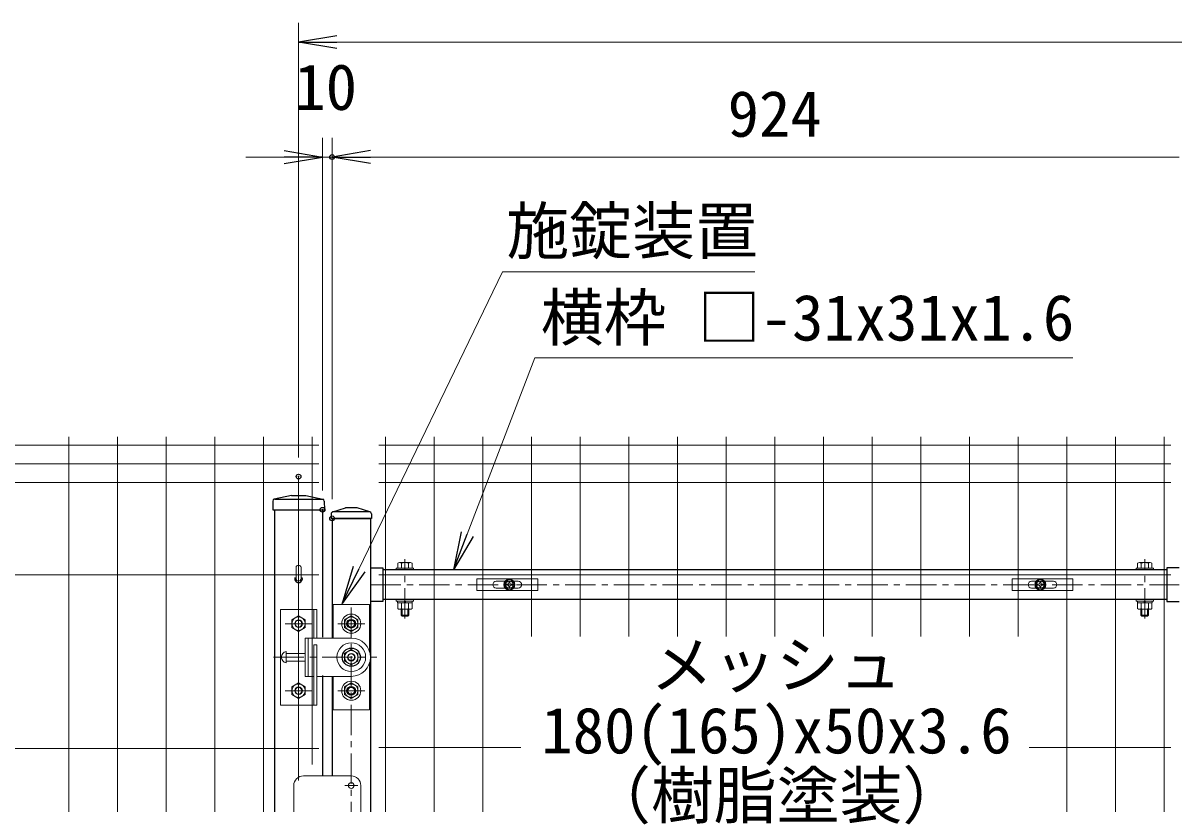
# Model space of a CAD drawing. Units: millimetres, scale not verified. Extents: x -4200 to 4200, y -2970 to 2970.
# Drawn here: x -2931 to -1730, y 395 to 1210 of the extents above; entities that cross this region are included whole.
import ezdxf
from ezdxf.enums import TextEntityAlignment as Align

# ---------------------------------------------------------------- set-up
doc = ezdxf.new("R2010")
doc.units = ezdxf.units.MM
doc.header["$LTSCALE"] = 10
doc.header["$PDMODE"] = 32
doc.header["$PDSIZE"] = 5
doc.linetypes.add('USER1', pattern=[50.8, 31.75, -6.35, 6.35, -6.35])
for name, color, linetype, lineweight in [('0-0_D-STR-TXT', 7, 'Continuous', 13), ('0-1_D-STR1', 1, 'Continuous', 25), ('0-5_D-STR-DIM', 7, 'Continuous', 13), ('0-6_0', 7, 'Continuous', 25), ('0-7_Defpoints', 6, 'Continuous', 25), ('0-9_D-STR3', 3, 'Continuous', 13), ('0-A_D-BMK', 2, 'USER1', 13), ('0-B_D-STR2', 7, 'Continuous', 13)]:
    doc.layers.add(name, color=color, linetype=linetype, lineweight=lineweight)
doc.styles.add('ＭＳ ゴシック', font='')
doc.styles.get('ＭＳ ゴシック').set_extended_font_data('MS Gothic')

# ---------------------------------------------------------------- blocks, each defined once
blk = doc.blocks.new('_Open')
at = {"layer": '0-6_0'}
blk.add_line((-10, 1.667), (0, 0), dxfattribs=at)
blk.add_lwpolyline([(-10, -1.667), (0, 0), (-10, 0)], dxfattribs=at)
blk = doc.blocks.new('U5')
at = {"layer": '0-1_D-STR1'}
for p, q in [((106.9, 9218.9), (240, 9260)), ((360, 9260), (240, 9260)), ((493.1, 9218.9), (360, 9260)), ((90, 9196), (90, 9150)), ((510, 9150), (90, 9150)), ((100, 9150), (100, 7900)), ((100, 9150), (500, 9150)), ((486, 9220), (114, 9220)), ((500, 9150), (500, 300)), ((510, 9196), (510, 9150)), ((500, 8632), (630, 8632)), ((630, 8632), (630, 8283)), ((8810, 8612.5), (630, 8612.5)), ((8940, 8632), (8810, 8632)), ((8810, 8302.5), (630, 8302.5)), ((630, 8283), (500, 8283)), ((100, 7500), (100, 6460))]:
    blk.add_line(p, q, dxfattribs=at)
blk.add_lwpolyline([(8810, 8632), (8810, 8283), (8940, 8283)], dxfattribs=at)
for centre, start, end in [((114, 9196), 90, 180), ((486, 9196), 0, 90)]:
    blk.add_arc(centre, 24, start, end, dxfattribs=at)
at = {"layer": '0-7_Defpoints'}
for centre, radius in [((1950, 8457.5), 40), ((7490, 8457.5), 40), ((300, 8050), 45), ((300, 7700), 95), ((300, 7350), 45)]:
    blk.add_circle(centre, radius, dxfattribs=at)
at = {"layer": '0-9_D-STR3'}
for p, q in [((785, 8628.5), (785, 8683)), ((916.3, 8688.5), (803.8, 8688.5)), ((822.5, 8628.5), (822.5, 8683)), ((897.5, 8628.5), (897.5, 8683)), ((935, 8628.5), (935, 8683)), ((8505, 8628.5), (8505, 8683)), ((8523.7, 8688.5), (8636.2, 8688.5)), ((8542.5, 8628.5), (8542.5, 8683)), ((8617.5, 8628.5), (8617.5, 8683)), ((8655, 8628.5), (8655, 8683)), ((770, 8628.5), (770, 8612.5)), ((770, 8628.5), (950, 8628.5)), ((770, 8612.5), (950, 8612.5)), ((935, 8628.5), (785, 8628.5)), ((950, 8628.5), (950, 8612.5)), ((8490, 8628.5), (8490, 8612.5)), ((8670, 8628.5), (8490, 8628.5)), ((8670, 8612.5), (8490, 8612.5)), ((8505, 8628.5), (8655, 8628.5)), ((8670, 8628.5), (8670, 8612.5)), ((770, 8302.5), (770, 8286.5)), ((770, 8302.5), (950, 8302.5)), ((950, 8302.5), (950, 8286.5)), ((8490, 8302.5), (8490, 8286.5)), ((8670, 8302.5), (8490, 8302.5)), ((8670, 8302.5), (8670, 8286.5)), ((-440, 7757.3), (-440, 8200)), ((-440, 8200), (-90, 8200)), ((-90, 7900), (-90, 8200)), ((-90, 8200), (-60, 8200)), ((-60, 7900), (-60, 8200)), ((490, 8250), (110, 8250)), ((110, 8250), (110, 7900)), ((490, 7762.4), (490, 8250)), ((770, 8286.5), (950, 8286.5)), ((785, 8266.5), (785, 8207)), ((803.8, 8201.5), (916.3, 8201.5)), ((820, 8138.5), (820, 8201.5)), ((822.5, 8266.5), (822.5, 8207)), ((830, 8128.5), (830, 8201.5)), ((863.8, 8266.5), (852.2, 8286.5)), ((870.7, 8266.5), (859.1, 8286.5)), ((890, 8128.5), (890, 8201.5)), ((897.5, 8266.5), (897.5, 8207)), ((900, 8138.5), (900, 8201.5)), ((935, 8266.5), (935, 8207)), ((8670, 8286.5), (8490, 8286.5)), ((8505, 8266.5), (8505, 8207)), ((8636.2, 8201.5), (8523.7, 8201.5)), ((8540, 8138.5), (8540, 8201.5)), ((8542.5, 8266.5), (8542.5, 8207)), ((8550, 8128.5), (8550, 8201.5)), ((8569.3, 8266.5), (8580.8, 8286.5)), ((8576.2, 8266.5), (8587.8, 8286.5)), ((8610, 8128.5), (8610, 8201.5)), ((8617.5, 8266.5), (8617.5, 8207)), ((8620, 8138.5), (8620, 8201.5)), ((8655, 8266.5), (8655, 8207)), ((-250, 8130.8), (-320, 8090.4)), ((-320, 8009.6), (-320, 8090.4)), ((-250, 8130.8), (-180, 8090.4)), ((-180, 8009.6), (-180, 8090.4)), ((300, 8130.8), (230, 8090.4)), ((230, 8009.6), (230, 8090.4)), ((300, 8130.8), (370, 8090.4)), ((370, 8009.6), (370, 8090.4)), ((820, 8138.5), (830, 8128.5)), ((820, 8138.5), (900, 8138.5)), ((890, 8128.5), (830, 8128.5)), ((890, 8128.5), (900, 8138.5)), ((8550, 8128.5), (8540, 8138.5)), ((8620, 8138.5), (8540, 8138.5)), ((8550, 8128.5), (8610, 8128.5)), ((8620, 8138.5), (8610, 8128.5)), ((-250, 7969.2), (-320, 8009.6)), ((-250, 7969.2), (-180, 8009.6)), ((300, 7969.2), (230, 8009.6)), ((300, 7969.2), (370, 8009.6)), ((-180, 7900), (-180, 7500)), ((-180, 7900), (300, 7900)), ((-150, 7900), (-150, 7500)), ((-90, 7830), (-90, 7200)), ((-90, 7830), (-60, 7830)), ((-60, 7830), (-60, 7200)), ((-440, 7200), (-440, 7757.3)), ((-380, 7640), (-380, 7760)), ((-180, 7740), (-380, 7740)), ((300, 7780.8), (230, 7740.4)), ((230, 7659.6), (230, 7740.4)), ((300, 7780.8), (370, 7740.4)), ((370, 7659.6), (370, 7740.4)), ((490, 7762.4), (490, 7762.4)), ((-440, 7633.2), (-440, 7200)), ((-180, 7660), (-380, 7660)), ((300, 7619.2), (230, 7659.6)), ((300, 7619.2), (370, 7659.6)), ((490, 7637.6), (490, 7150)), ((-180, 7500), (-90, 7500)), ((-60, 7500), (300, 7500)), ((110, 7150), (110, 7500)), ((-250, 7430.8), (-320, 7390.4)), ((-320, 7390.4), (-320, 7309.6)), ((300, 7430.8), (230, 7390.4)), ((300, 7430.8), (230, 7390.4)), ((230, 7390.4), (230, 7309.6)), ((230, 7309.6), (230, 7390.4)), ((300, 7430.8), (370, 7390.4)), ((300, 7430.8), (370, 7390.4)), ((370, 7390.4), (370, 7309.6)), ((370, 7309.6), (370, 7390.4)), ((-250, 7269.2), (-320, 7309.6)), ((-250, 7269.2), (-180, 7309.6)), ((300, 7269.2), (230, 7309.6)), ((300, 7269.2), (230, 7309.6)), ((300, 7269.2), (370, 7309.6)), ((300, 7269.2), (370, 7309.6)), ((-440, 7200), (-90, 7200)), ((-90, 7200), (-60, 7200)), ((490, 7150), (110, 7150)), ((-200, 6460), (300, 6460)), ((-300, 6060), (-300, 6360)), ((400, 6060), (400, 6360))]:
    blk.add_line(p, q, dxfattribs=at)
for points in [[(937, 8266.5), (783, 8266.5), (783, 8286.5)], [(937, 8266.5), (937, 8286.5), (783, 8286.5)], [(8503, 8266.5), (8657, 8266.5), (8657, 8286.5)], [(8503, 8266.5), (8503, 8286.5), (8657, 8286.5)], [(-250, 7430.8), (-180, 7390.4), (-180, 7309.6)]]:
    blk.add_lwpolyline(points, dxfattribs=at)
for centre, radius in [((-250, 8050), 70), ((-250, 8050), 40), ((-250, 8050), 35), ((300, 8050), 100), ((300, 8050), 70), ((300, 8050), 40), ((300, 8050), 35), ((300, 7700), 150), ((300, 7700), 70), ((300, 7700), 40), ((300, 7700), 35), ((300, 7350), 100), ((300, 7350), 100), ((-250, 7350), 70), ((-250, 7350), 40), ((-250, 7350), 35), ((300, 7350), 70), ((300, 7350), 70), ((300, 7350), 40), ((300, 7350), 40), ((300, 7350), 35), ((300, 7350), 35), ((300, 6360), 30)]:
    blk.add_circle(centre, radius, dxfattribs=at)
for centre, radius, start, end in [((803.8, 8654), 34.5, 57.13278, 122.86722), ((860, 8558.6), 129.9, 73.22135, 106.77865), ((916.3, 8654), 34.5, 57.13278, 122.86722), ((8523.7, 8654), 34.5, 57.13278, 122.86722), ((8580, 8558.6), 129.9, 73.22135, 106.77865), ((8636.2, 8654), 34.5, 57.13278, 122.86722), ((803.8, 8236), 34.5, 237.13278, 302.86722), ((860, 8331.4), 129.9, 253.22135, 286.77865), ((916.3, 8236), 34.5, 237.13278, 302.86722), ((8523.7, 8236), 34.5, 237.13278, 302.86722), ((8580, 8331.4), 129.9, 253.22135, 286.77865), ((8636.2, 8236), 34.5, 237.13278, 302.86722), ((300, 7700), 200, 270, 89.99983), ((-369, 7700), 61, 100.38886, 259.61115), ((-200, 6360), 100, 90, 180.00001), ((300, 6360), 100, 0, 90)]:
    blk.add_arc(centre, radius, start, end, dxfattribs=at)
at = {"layer": '0-A_D-BMK'}
for p, q in [((860, 8104), (860, 8724.9)), ((8580, 8104), (8580, 8724.9)), ((500, 8457.5), (8940, 8457.5)), ((-250, 8170), (-250, 7230)), ((300, 8220), (300, 5990)), ((-391.2, 8050), (-108.8, 8050)), ((158.8, 8050), (441.2, 8050)), ((-512.1, 7700), (568.4, 7700)), ((-391.2, 7350), (-108.8, 7350)), ((158.8, 7350), (441.2, 7350)), ((231.1, 6360), (368.9, 6360))]:
    blk.add_line(p, q, dxfattribs=at)
blk = doc.blocks.new('A$C1aa64d16')
at = {"layer": '0-9_D-STR3'}
for p, q in [((-339.9, 60), (295.1, 60)), ((-339.9, -60), (-339.9, 60)), ((-137.4, 35), (-45.6, 35)), ((-18.5, 4.2), (-31.5, 3.9)), ((-31.5, 3.9), (-31.5, -4)), ((-4, 31.5), (-4.2, 18.5)), ((-4, 31.5), (4, 31.5)), ((4, 31.5), (4.2, 18.5)), ((18.5, 4.2), (31.5, 3.9)), ((31.5, 3.9), (31.5, -4)), ((45.6, 35), (92.6, 35)), ((-137.4, -35), (-45.6, -35)), ((-18.5, -4.2), (-31.5, -4)), ((-4, -31.5), (-4.2, -18.5)), ((18.5, -4.2), (31.5, -4)), ((45.6, -35), (92.6, -35))]:
    blk.add_line(p, q, dxfattribs=at)
for points in [[(-339.9, -60), (295.1, -60), (295.1, 60)], [(-4, -31.5), (4, -31.5), (4.2, -18.5)]]:
    blk.add_lwpolyline(points, dxfattribs=at)
for radius in [57.5, 52.5]:
    blk.add_circle((0, 0), radius, dxfattribs=at)
for centre, radius, start, end in [((-137.4, 0), 35, 90, 270), ((-19.1, 19), 14.9, 270, 0), ((19.1, 19), 14.9, 180, 270), ((92.6, 0), 35, 270, 90), ((-19.1, -19), 14.9, 0, 90), ((19.1, -19), 14.9, 90, 180)]:
    blk.add_arc(centre, radius, start, end, dxfattribs=at)
blk = doc.blocks.new('A$Cf29bf4b8')
at = {"layer": '0-9_D-STR3'}
for p, q in [((-295.2, 60), (339.8, 60)), ((-295.2, -60), (-295.2, 60)), ((-92.7, 35), (-45.6, 35)), ((-18.5, 4.2), (-31.5, 3.9)), ((-31.5, 3.9), (-31.5, -4)), ((-4, 31.5), (-4.2, 18.5)), ((-4, 31.5), (4, 31.5)), ((4, 31.5), (4.2, 18.5)), ((18.5, 4.2), (31.5, 3.9)), ((31.5, 3.9), (31.5, -4)), ((45.6, 35), (137.3, 35)), ((-92.7, -35), (-45.6, -35)), ((-18.5, -4.2), (-31.5, -4)), ((-4, -31.5), (-4.2, -18.5)), ((18.5, -4.2), (31.5, -4)), ((45.6, -35), (137.3, -35))]:
    blk.add_line(p, q, dxfattribs=at)
for points in [[(-295.2, -60), (339.8, -60), (339.8, 60)], [(-4, -31.5), (4, -31.5), (4.2, -18.5)]]:
    blk.add_lwpolyline(points, dxfattribs=at)
for radius in [57.5, 52.5]:
    blk.add_circle((0, 0), radius, dxfattribs=at)
for centre, radius, start, end in [((-92.7, 0), 35, 90, 270), ((-19.1, 19), 14.9, 270, 0), ((19.1, 19), 14.9, 180, 270), ((137.3, 0), 35, 270, 90), ((-19.1, -19), 14.9, 0, 90), ((19.1, -19), 14.9, 90, 180)]:
    blk.add_arc(centre, radius, start, end, dxfattribs=at)

msp = doc.modelspace()

# ---------------------------------------------------------------- linework, layer by layer
at = {"layer": '0-0_D-STR-TXT'}
for points in [[(-2167.64, 950.08), (-2430.97, 950.08), (-2580.89, 639.7)], [(-1836.02, 860.52), (-2397.54, 860.52), (-2467.92, 676.3)]]:
    msp.add_lwpolyline(points, dxfattribs=at)
at = {"layer": '0-1_D-STR1'}
for p, q in [((-2670.76, 710.68), (-2670.92, 701.69)), ((-2651.42, 716.69), (-2669.21, 712.6)), ((-2668.83, 712.69), (-2619, 712.69)), ((-2651.42, 716.69), (-2636.42, 716.69)), ((-2636.42, 716.69), (-2618.63, 712.6)), ((-2617.07, 710.68), (-2616.92, 701.69)), ((-2670.92, 701.69), (-2616.92, 701.69)), ((-2668.92, 701.69), (-2668.92, -422.31)), ((-2618.92, 701.69), (-2618.92, 568.68)), ((-2618.92, 528.68), (-2618.92, 423.69))]:
    msp.add_line(p, q, dxfattribs=at)
for centre, radius, start, end in [((-2668.76, 710.65), 2, 102.93782, 179), ((-2619.07, 710.65), 2, 1, 77.06218), ((-2643.92, 629.69), 4, 162.5424, 17.4576)]:
    msp.add_arc(centre, radius, start, end, dxfattribs=at)
at = {"layer": '0-5_D-STR-DIM'}
for p, q in [((-2643.92, 756.38), (-2643.92, 1210.06)), ((-2603.92, 1190.06), (-1653.92, 1190.06)), ((-2618.92, 721.69), (-2618.92, 1090.06)), ((-2608.92, 712.69), (-2608.92, 1090.06)), ((-2608.92, 712.69), (-2608.92, 1090.06)), ((-2658.92, 1070.06), (-2698.92, 1070.06)), ((-2618.92, 1070.06), (-2608.92, 1070.06)), ((-2568.92, 1070.06), (-2528.92, 1070.06)), ((-2568.92, 1070.06), (-1724.92, 1070.06)), ((-1724.92, 1070.06), (-1764.92, 1070.06))]:
    msp.add_line(p, q, dxfattribs=at)
at = {"layer": '0-7_Defpoints'}
for p in [(-2608.92, 1070.06), (-2643.92, 736.38), (-2618.92, 701.69), (-2608.92, 692.69)]:
    msp.add_point(p, dxfattribs=at)
at = {"layer": '0-9_D-STR3'}
for p, q in [((-2646.52, 641.85), (-2646.52, 629.69)), ((-2641.32, 641.85), (-2641.32, 629.69))]:
    msp.add_line(p, q, dxfattribs=at)
msp.add_arc((-2643.92, 629.69), 2.6, 180, 0, dxfattribs=at)
msp.add_ellipse((-2643.92, 641.84), major_axis=(-2.6, 0), ratio=0.649974, start_param=3.1415927, end_param=6.2831853, dxfattribs=at)
at = {"layer": '0-A_D-BMK'}
msp.add_line((-2643.92, 736.38), (-2643.92, -502.31), dxfattribs=at)
at = {"layer": '0-B_D-STR2'}
for p, q in [((-2622.72, 769.26), (-3026.29, 769.26)), ((-2883.57, 777.69), (-2883.57, -192.31)), ((-2832.8, 777.69), (-2832.8, -192.31)), ((-2782.03, 777.69), (-2782.03, -192.31)), ((-2731.26, 777.69), (-2731.26, -192.31)), ((-2680.49, 777.69), (-2680.49, -192.31)), ((-2629.72, 777.69), (-2629.72, 435.64)), ((-2560.08, 769.26), (-1733.76, 769.26)), ((-2553.08, 777.69), (-2553.08, -192.31)), ((-2502.31, 777.69), (-2502.31, -192.31)), ((-2451.54, 777.69), (-2451.54, -192.31)), ((-2400.77, 777.69), (-2400.77, 569.26)), ((-2350, 777.69), (-2350, 569.26)), ((-2299.23, 777.69), (-2299.23, 569.26)), ((-2248.46, 777.69), (-2248.46, 569.26)), ((-2197.69, 777.69), (-2197.69, 569.26)), ((-2146.92, 777.69), (-2146.92, 569.26)), ((-2096.15, 777.69), (-2096.15, 569.26)), ((-2045.38, 777.69), (-2045.38, 569.26)), ((-1994.61, 777.69), (-1994.61, 569.26)), ((-1943.84, 777.69), (-1943.84, 569.26)), ((-1893.07, 777.69), (-1893.07, 569.26)), ((-1842.3, 777.69), (-1842.3, -192.31)), ((-1791.53, 777.69), (-1791.53, -192.31)), ((-1740.76, 777.69), (-1740.76, -192.31)), ((-2622.72, 749.69), (-3026.29, 749.69)), ((-2560.08, 749.69), (-1733.76, 749.69)), ((-2622.72, 730.11), (-3026.29, 730.11)), ((-2560.08, 730.11), (-1733.76, 730.11)), ((-2622.72, 633.69), (-3026.29, 633.69)), ((-2560.08, 633.69), (-1733.76, 633.69)), ((-2622.72, 452.44), (-3026.29, 452.44)), ((-2560.08, 453.44), (-2412.12, 453.44)), ((-1881.71, 453.44), (-1733.76, 453.44))]:
    msp.add_line(p, q, dxfattribs=at)

# ---------------------------------------------------------------- block references
at = {"layer": '0-0_D-STR-TXT', "xscale": 4, "yscale": 4}
for p, rotation in [((-2482.2, 638.94), 249.08864), ((-2598.29, 603.68), 244.21857)]:
    msp.add_blockref('_Open', p, dxfattribs=dict(at, rotation=rotation))
at = {"layer": '0-5_D-STR-DIM', "xscale": 4, "yscale": 4, "rotation": 180}
for p in [(-2643.92, 1190.06), (-2608.92, 1070.06), (-2608.92, 1070.06)]:
    msp.add_blockref('_Open', p, dxfattribs=at)
at = {"layer": '0-5_D-STR-DIM'}
for name, p, xscale, yscale in [('_Open', (-2618.92, 1070.06), 4, 4), ('U5', (-2618.92, -222.31), 0.1, 0.1), ('A$C1aa64d16', (-2423.92, 623.44), 0.1, 0.1), ('A$Cf29bf4b8', (-1869.92, 623.44), 0.1, 0.1)]:
    msp.add_blockref(name, p, dxfattribs=dict(at, xscale=xscale, yscale=yscale))

# ---------------------------------------------------------------- texts
at = {"layer": '0-0_D-STR-TXT', "style": 'ＭＳ ゴシック'}
for s, p in [('施錠装置', (-2427.06, 954.47)), ('横枠 □-31x31x1.6', (-2391.16, 863.96)), ('メッシュ', (-2276.87, 501.25)), ('180(165)x50x3.6', (-2390.57, 432.76)), ('（樹脂塗装）', (-2341.84, 364.85))]:
    msp.add_text(s, height=48.09, dxfattribs=at).set_placement(p, align=Align.BOTTOM_LEFT)
at = {"layer": '0-5_D-STR-DIM', "style": 'ＭＳ ゴシック'}
for s, p in [('10', (-2648.32, 1104.81)), ('924', (-2196.17, 1076.81))]:
    msp.add_text(s, height=48.09, dxfattribs=at).set_placement(p, align=Align.BOTTOM_LEFT)

doc.saveas('drawing.dxf')
